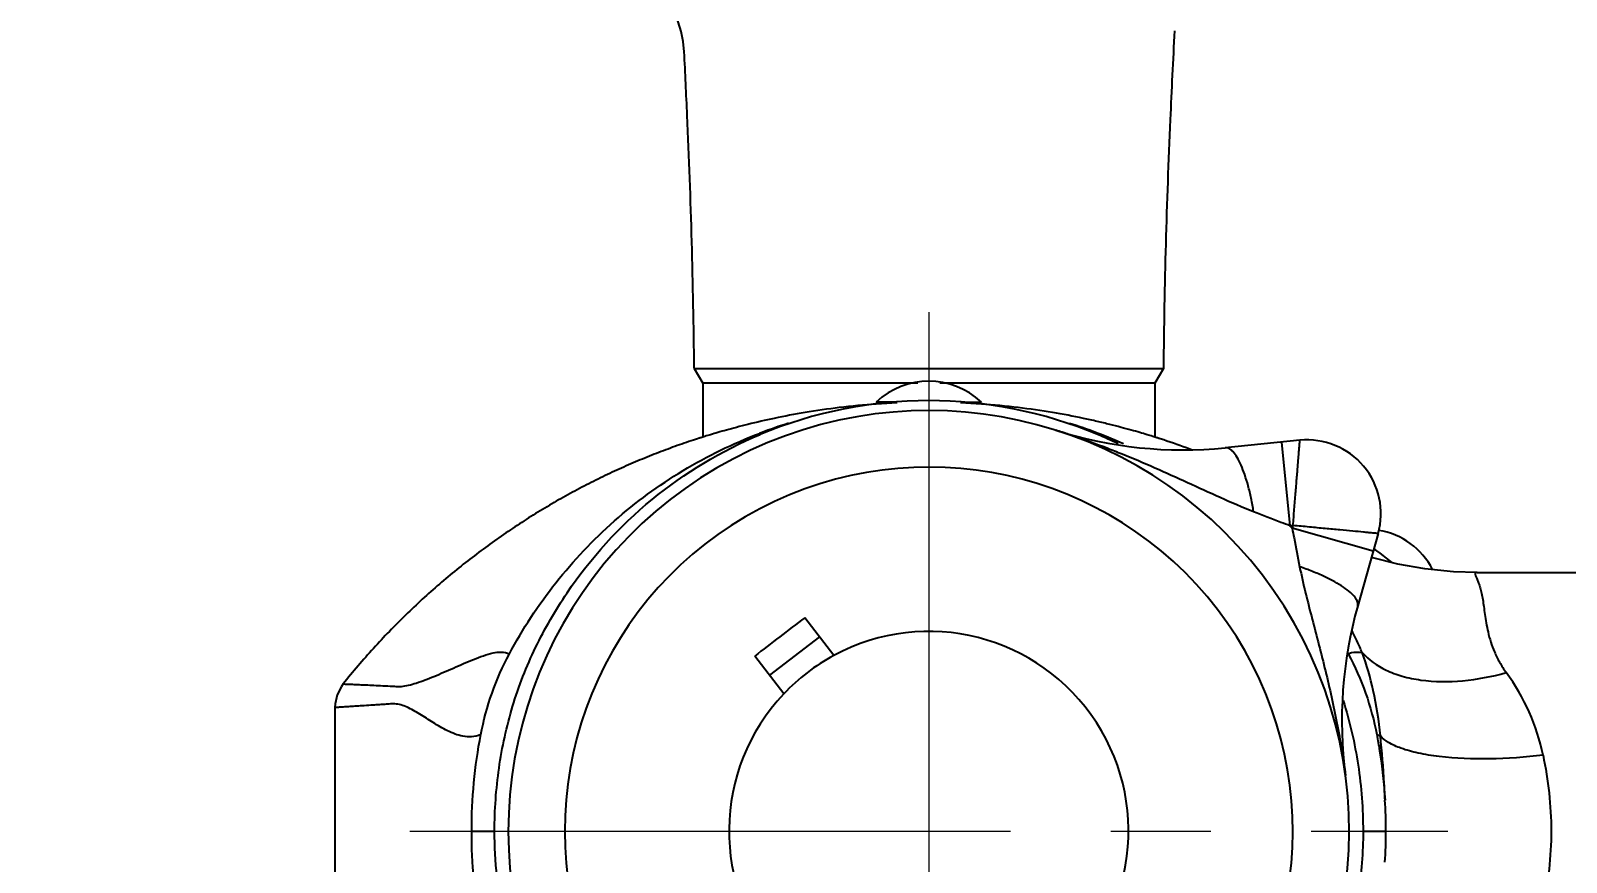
# Model space of a CAD drawing. Extents: x 0 to 3160, y 0 to 2315.
# Drawn here: x 1859.7 to 1932.8, y 487.1 to 526.6 of the extents above; entities that cross this region are included whole.
import ezdxf

# ---------------------------------------------------------------- set-up
doc = ezdxf.new("R2010")
doc.units = 0
doc.header["$LTSCALE"] = 3
doc.header["$MEASUREMENT"] = 0
doc.header["$PDMODE"] = 3
doc.header["$PDSIZE"] = -10
doc.linetypes.add('CENTER2', pattern=[28.575000000000003, 19.05, -3.175, 3.175, -3.175])
doc.layers.get('0').update_dxf_attribs({"linetype": 'CONTINUOUS'})
doc.layers.get('DEFPOINTS').update_dxf_attribs({"linetype": 'CONTINUOUS'})
doc.layers.add('Cneter', color=1, linetype='CENTER2', lineweight=13)
doc.layers.add('DEF_LAYER_ASSEM_MEMBER', color=7, linetype='CONTINUOUS')
doc.layers.add('MEMBER', color=7, linetype='CONTINUOUS')
doc.styles.add('Daelim Dimension', font='')
doc.styles.get('Daelim Dimension').set_extended_font_data('나눔고딕')
doc.dimstyles.new('DEFAULT', dxfattribs={"dimscale": 2, "dimtxt": 2, "dimasz": 2, "dimexe": 0, "dimexo": 2, "dimgap": 1, "dimtad": 1, "dimdec": 1, "dimzin": 9, "dimdsep": 46, "dimtxsty": 'Daelim Dimension', "dimcen": 0.5, "dimclrd": 252, "dimclre": 252, "dimclrt": 3, "dimadec": 1, "dimazin": 0, "dimtfac": 1, "dimtdec": 1, "dimtix": 1, "dimtmove": 0, "dimatfit": 3, "dimfxl": 1, "dimtolj": 1, "dimtzin": 1, "dimlwd": 9, "dimlwe": 9, "dimarcsym": 0})

# ---------------------------------------------------------------- blocks, each defined once
blk = doc.blocks.new('*D1')
at = {"color": 5, "lineweight": 9, "ltscale": 0.5, "transparency": 16777216}
for p, q in [((1534.878042095622, 1384.914732641318), (2240.924150947237, 1384.914732641318)), ((2238.924150947237, 454.1434307510593), (2238.924150947237, 1376.914732641318)), ((2060.592201152826, 446.1434307510593), (2240.924150947237, 446.1434307510593))]:
    blk.add_line(p, q, dxfattribs=at)
at = {"color": 5, "ltscale": 0.5, "transparency": 16777216}
for points in [[(2237.590817613904, 1376.914732641318), (2240.257484280571, 1376.914732641318), (2238.924150947237, 1384.914732641318)], [(2237.590817613903, 454.1434307510593), (2240.25748428057, 454.1434307510593), (2238.924150947237, 446.1434307510593)]]:
    blk.add_solid(points, dxfattribs=at)
at = {"layer": 'DEFPOINTS', "color": 0, "ltscale": 0.5, "transparency": 16777216}
for p in [(1530.878042095622, 1384.914732641318), (2238.924150947237, 1384.914732641318), (2056.592201152826, 446.1434307510593)]:
    blk.add_point(p, dxfattribs=at)
at = {"color": 7, "ltscale": 0.5, "transparency": 16777216, "insert": (2223.218857671128, 915.5290816961884), "char_height": 20, "attachment_point": 5, "rotation": 90, "style": 'Daelim Dimension'}
blk.add_mtext('\\A1;(1140)', dxfattribs=at)

msp = doc.modelspace()

# ---------------------------------------------------------------- linework, layer by layer
at = {"layer": 'Cneter', "lineweight": 5, "ltscale": 0.5}
for p, q in [((1902.448917466277, 513.2518626167583), (1902.448917466277, 463.8878126278584)), ((1877.766892471877, 488.5698376222582), (1927.130942460776, 488.5698376222582))]:
    msp.add_line(p, q, dxfattribs=at)
at = {"layer": 'DEF_LAYER_ASSEM_MEMBER', "color": 7, "linetype": 'Continuous'}
for p, q in [((1891.289679437577, 510.5786586805583), (1913.608155495077, 510.5786586805583)), ((1891.289679437577, 510.5786586805583), (1891.698917466277, 509.8698376222583)), ((1913.608155495077, 510.5786586805583), (1913.198917466277, 509.8698376222583)), ((1901.929659225977, 509.8698376222583), (1891.698917466277, 509.8698376222583)), ((1891.698917466277, 509.8698376222583), (1891.698917466277, 507.3096195333583)), ((1913.198917466277, 509.8698376222583), (1902.968175706676, 509.8698376222583)), ((1913.198917466277, 509.8698376222583), (1913.198917466277, 507.3097868816583)), ((1920.100306440477, 507.1577365433583), (1916.542948299976, 506.7995294141582)), ((1923.819555207177, 502.7253048753582), (1922.849062048276, 499.2841956993583)), ((1897.928259075577, 496.9252937866582), (1896.550068395777, 498.7213868490583)), ((1897.246944426576, 497.8132003240582), (1894.866884405677, 495.9869160369583)), ((1895.548199054677, 495.0990094995583), (1894.170008374977, 496.8951025620582))]:
    msp.add_line(p, q, dxfattribs=at)
at = {"layer": 'DEF_LAYER_ASSEM_MEMBER', "color": 9, "linetype": 'Continuous'}
for p, q in [((1909.029414536476, 507.4605444033583), (1908.974130443476, 507.4788714684582)), ((1919.635923156976, 503.0907479032583), (1919.235170910576, 507.0706219762583)), ((1919.770402412677, 503.1042892522582), (1919.635940713576, 503.0907496710582)), ((1919.770402412677, 503.1042892522582), (1919.733714603876, 502.9742040944583)), ((1923.583535655375, 501.8884426697583), (1919.733714709576, 502.9742044691583))]:
    msp.add_line(p, q, dxfattribs=at)
at = {"layer": 'DEF_LAYER_ASSEM_MEMBER', "color": 7, "linetype": 'Continuous'}
for centre, radius, start, end in [((1885.821022108977, 525.3696883438582), 4.9999959525, 2.910983175302965, 90.00014494506436), ((2381.771957194577, 501.8474201808583), 468.2927165441, 176.9659744743039, 177.483764048803), ((1432.443805468277, 502.2769119280582), 458.9649378938, 2.539296760993909, 2.915788743011676), ((1556.515910370076, 507.3733433844583), 334.7891134756, 0.5485657594086011, 2.60870011280693), ((2247.154361517677, 507.3997116173582), 333.5613545608, 177.4213928332998, 179.4539445146991), ((1902.448917466277, 488.5698376222582), 20, 237.1374624823549, 197.8625375189073), ((1914.539187067677, 526.6988997791583), 20, 252.4049345085843, 275.7499999999573), ((1920.450961879577, 503.6753464498582), 3.5, 344.2500000000038, 95.74995431854838), ((1923.293672045976, 499.4209300332583), 3.5, 27.14648833698963, 80.7900108926745), ((1942.098166777277, 493.8553867020582), 20, 164.2500000000038, 187.595046384495), ((2013.795114942476, 343.4606479018584), 194.5566704026, 127.0582545663421, 127.9417454335412), ((1902.448917466277, 488.5698376222582), 9.5, 136.5847202873924, 118.415279712624)]:
    msp.add_arc(centre, radius, start, end, dxfattribs=at)
at = {"layer": 'DEF_LAYER_ASSEM_MEMBER', "color": 9, "linetype": 'Continuous'}
for centre, radius, start, end in [((1896.195988958977, 468.8480339916583), 40.6893367026, 71.96487471363781, 72.4076329128249), ((1896.085716890676, 468.5087735695582), 41.0460684373, 71.69962109302284, 71.96512731652369), ((1895.954055000376, 468.1121160754582), 41.4640065463, 71.24014917996843, 71.61851431055835), ((1895.425653683577, 466.5896424893582), 43.07553488510001, 68.89878713530639, 71.22591823759458), ((1893.787295463876, 462.3276313710583), 47.641597194, 67.99340466635724, 68.90587666454745), ((1902.448917466277, 488.5698376222582), 17.3126570046, 237.1374624821075, 197.8625375179045), ((1902.448917466277, 488.5698376222582), 22.5, 39.80629267338319, 40.19368135155473)]:
    msp.add_arc(centre, radius, start, end, dxfattribs=at)
for points, start_tangent, end_tangent in [([(1919.770168770076, 503.1013711264583), (1919.833925598076, 503.8863621328583), (1919.895954297476, 504.6426044165582), (1919.952494304077, 505.3420013550582), (1919.978519563077, 505.6619211962583), (1920.002796935177, 505.9577406775583), (1920.024678456576, 506.2264974111582), (1920.044041053076, 506.4654942385583), (1920.060881786377, 506.6721977919583), (1920.074949699977, 506.8444749249583), (1920.080845708376, 506.9170869016583), (1920.085963249577, 506.9804195692583), (1920.090304881875, 507.0343128308583), (1920.093873177378, 507.0786066178583), (1920.096668704477, 507.1131562111583), (1920.097773975976, 507.1267537882583), (1920.098682209776, 507.1378921445582), (1920.099391873277, 507.1465654756582), (1920.099901434177, 507.1527679769582), (1920.100209360075, 507.1564938441583), (1920.100314118376, 507.1577372727583)], (0.0993689293713154, 0.9950506599543556), (0.9947321854002761, 0.1025079476372006)), ([(1917.897622512976, 503.7574557944582), (1916.311811094177, 504.4296450456583), (1914.756659874277, 505.1386006423583), (1913.204293108277, 505.8371392758582), (1911.639236486776, 506.4980964456582)], (-0.9317525541106659, 0.3630938968204379), (-0.9271877359574411, 0.3745969864936376)), ([(1917.897622048177, 503.7574553374583), (1917.780011225876, 504.3983255267583), (1917.638234466377, 504.9940748576582), (1917.476497410777, 505.5268279556583), (1917.299380240575, 505.9816766975582), (1917.112006077176, 506.3453395485583), (1916.919817166577, 506.6073716748582), (1916.823610342676, 506.6978260158583), (1916.728223991576, 506.7602455174582), (1916.634404674877, 506.7942199922583), (1916.542946524975, 506.7995470669583)], (-0.1567496767824147, 0.9876383643969127), (-0.9949694689173498, -0.1001786200859588)), ([(1919.635951674877, 503.0907366922582), (1919.198910919476, 503.2556100413583), (1917.897622512976, 503.7574557944582)], (-0.936524928124481, 0.3506009968631522), (-0.9317680203644985, 0.3630542056305417)), ([(1919.733714836976, 502.9742038147582), (1919.820178574676, 502.5151823673583), (1920.088441070776, 501.1465399075582)], (0.1826183501250728, -0.9831838781212782), (0.1957320075147791, -0.9806574229741161)), ([(1923.819555207177, 502.7253048753582), (1923.799500096377, 502.7271986834583), (1923.740312954075, 502.7323471987582), (1923.641937738276, 502.7403953883583), (1923.505861425677, 502.7523570521583), (1923.333877013977, 502.7690049693582), (1923.127636167276, 502.7892815948583), (1922.620523896977, 502.8372399995583), (1922.005502557075, 502.8949866238582), (1921.306986329976, 502.9608565567582), (1920.551536307276, 503.0310480887582), (1919.767488042776, 503.1045658934582)], (-0.9994342521754374, 0.03363295375854492), (-0.9971864186505683, 0.07496163324563747)), ([(1922.849070636576, 499.2841932782583), (1922.859706540677, 499.3751870665583), (1922.842540349776, 499.4734806819582), (1922.797633449577, 499.5782569197582), (1922.725260140875, 499.6887093359583), (1922.500583564676, 499.9234797128582), (1922.174984155176, 500.1711564022582), (1921.757802902576, 500.4245661172582), (1921.261229864775, 500.6763572397582), (1920.699151315576, 500.9194303747582), (1920.088440799277, 501.1465397140582)], (0.2714358669058007, 0.9624565289700602), (-0.9454148957942814, 0.3258691068669876)), ([(1920.088441070776, 501.1465399075582), (1920.370302127277, 499.8906023312583), (1920.684718176576, 498.6512721415583), (1921.315679941276, 496.1873958610582), (1921.862782115976, 493.7118696235583), (1922.273542121776, 491.2126121621583)], (0.1958389430952753, -0.9806360733561281), (0.1321176197552397, -0.9912340463029959))]:
    msp.add_spline(points, degree=3, dxfattribs=dict(at, start_tangent=start_tangent, end_tangent=end_tangent))
at = {"layer": 'MEMBER', "color": 7, "linetype": 'Continuous'}
for p, q in [((1900.948917586676, 508.9698376222583), (1899.948917466277, 508.9698376222583)), ((1903.948916999677, 508.9698376222583), (1904.948917466277, 508.9698376222583)), ((1891.448917466277, 507.2307085693583), (1891.249018389476, 507.1652296420583)), ((1913.624536157676, 507.1732526652582), (1913.448917466277, 507.2307085924582)), ((1913.778171125777, 507.1221608591583), (1913.624536157676, 507.1732526652582)), ((1913.932022919477, 507.0702186505583), (1913.778171125777, 507.1221608591583)), ((1914.086083491876, 507.0174217730583), (1913.932022919477, 507.0702186505583)), ((1914.240344750576, 506.9637660088582), (1914.086083491876, 507.0174217730583)), ((1914.394798557477, 506.9092471891582), (1914.240344750576, 506.9637660088582)), ((1914.549436737777, 506.8538612176583), (1914.394798557477, 506.9092471891582)), ((1914.704251152077, 506.7976042728583), (1914.549436737777, 506.8538612176583)), ((1914.859233664077, 506.7404727160582), (1914.704251152077, 506.7976042728583)), ((1914.937481688176, 506.7113165652582), (1914.859233664077, 506.7404727160582)), ((1923.765109493176, 501.8968293974583), (1923.616902328175, 502.0067519673582)), ((1923.914693157877, 501.7846704741582), (1923.765109493176, 501.8968293974583)), ((1924.063914615176, 501.6715555445583), (1923.914693157877, 501.7846704741582)), ((1924.212764671077, 501.5574858192582), (1924.063914615176, 501.6715555445583)), ((1924.361234126077, 501.4424625797583), (1924.212764671077, 501.5574858192582)), ((1924.488586618677, 501.3427647399583), (1924.361234126077, 501.4424625797583)), ((1928.528746914876, 500.8698376222583), (1936.395352091075, 500.8698376222583)), ((1874.198917440076, 494.4481111609583), (1874.198917988976, 482.6915371116582))]:
    msp.add_line(p, q, dxfattribs=at)
at = {"layer": 'MEMBER', "color": 9, "linetype": 'Continuous'}
for p, q in [((1880.704864398375, 488.5698376222582), (1881.792262627277, 488.5698376222582)), ((1923.105572383477, 488.5698376222582), (1924.193070738077, 488.5698376222582))]:
    msp.add_line(p, q, dxfattribs=at)
at = {"layer": 'MEMBER', "color": 7, "linetype": 'Continuous'}
for points in [[(1891.249018389476, 507.1652296420583), (1891.140086549277, 507.1289971612583), (1891.031045099876, 507.0923374402582), (1890.921896905375, 507.0552489527582), (1890.812644841076, 507.0177301850582), (1890.703291794277, 506.9797796354583), (1890.593840663577, 506.9413958149582), (1890.484294358776, 506.9025772467583), (1890.374655797877, 506.8633224769583), (1890.264927880175, 506.8236301471583), (1890.155113501277, 506.7834989535583), (1890.045215567577, 506.7429276071583), (1889.935236995677, 506.7019148330583), (1889.825180712875, 506.6604593706583), (1889.715049657177, 506.6185599740583), (1889.604846776477, 506.5762154116583), (1889.494575029276, 506.5334244662582), (1889.384237384575, 506.4901859354583), (1889.273836821077, 506.4464986312582), (1889.163376328076, 506.4023613803582), (1889.052858904776, 506.3577730242583), (1888.942287560377, 506.3127324188582), (1888.831665313976, 506.2672384351582), (1888.720995194676, 506.2212899589583), (1888.610280241376, 506.1748858905582), (1888.499523502577, 506.1280251454583), (1888.388728036677, 506.0807066540583), (1888.277896911476, 506.0329293614583), (1888.167033204377, 505.9846922281582), (1888.056140002377, 505.9359942293582), (1887.945220401477, 505.8868343554583), (1887.834277507377, 505.8372116118583), (1887.723314434777, 505.7871250191582), (1887.612334307577, 505.7365736132582), (1887.501340258777, 505.6855564449583), (1887.390335430376, 505.6340725805583), (1887.279322973277, 505.5821211014583), (1887.168306047176, 505.5297011044582), (1887.057287820576, 505.4768117015583), (1886.946271470576, 505.4234520202582), (1886.835260182876, 505.3696212031583), (1886.724257154677, 505.3153184100582), (1886.613265589875, 505.2605428341583), (1886.502288644176, 505.2052937790583), (1886.391329460977, 505.1495706043582), (1886.280391190877, 505.0933726864583), (1886.169476992077, 505.0366994189583), (1886.058590029877, 504.9795502123583), (1885.947733476975, 504.9219244941582), (1885.836910512876, 504.8638217088583), (1885.726124324276, 504.8052413180583), (1885.615378104577, 504.7461828004583), (1885.504675054376, 504.6866456515583), (1885.394018380576, 504.6266293843582), (1885.283411296977, 504.5661335286583), (1885.172857023776, 504.5051576312583), (1885.062358787875, 504.4437012563583), (1884.951919822076, 504.3817639850582), (1884.841543365977, 504.3193454156583), (1884.731232664876, 504.2564451635583), (1884.620990970477, 504.1930628613583), (1884.510821540177, 504.1291981586583), (1884.400727637577, 504.0648507222583), (1884.290712531677, 504.0000202361583), (1884.180779497477, 503.9347064013583), (1884.070931815376, 503.8689089362582), (1883.961172771275, 503.8026275761582), (1883.851505656477, 503.7358620735582), (1883.741933767377, 503.6686121982583), (1883.632460405876, 503.6008777369583), (1883.523088878676, 503.5326584937583), (1883.413822497577, 503.4639542897582), (1883.304664578975, 503.3947649630583), (1883.195618444376, 503.3250903691583), (1883.086687414277, 503.2549303890582), (1882.977874752577, 503.1842850157583), (1882.869183688076, 503.1131543210582), (1882.760617452676, 503.0415383956582), (1882.652179281477, 502.9694373489583), (1882.543872413075, 502.8968513084583), (1882.435700089077, 502.8237804199583), (1882.327665554377, 502.7502248476583), (1882.219772056777, 502.6761847737583), (1882.112022846876, 502.6016603989583), (1882.004421178276, 502.5266519420583), (1881.896970306877, 502.4511596399583), (1881.789673491577, 502.3751837478583), (1881.682533993476, 502.2987245391582), (1881.575555075976, 502.2217823050582), (1881.468740004876, 502.1443573552582), (1881.362092047876, 502.0664500171582), (1881.255614474877, 501.9880606363582), (1881.149310557676, 501.9091895764583), (1881.043183569675, 501.8298372189582), (1880.937236786175, 501.7500039634582), (1880.831473483876, 501.6696902273583), (1880.725896940877, 501.5888964458583), (1880.620510436877, 501.5076230721583), (1880.515317252376, 501.4258705772583), (1880.410320669375, 501.3436394497583), (1880.305523970576, 501.2609301963582), (1880.200930439577, 501.1777433410583), (1880.096543360977, 501.0940794258582), (1879.992366019676, 501.0099390102582), (1879.888401701276, 500.9253226713582), (1879.784653680977, 500.8402310168582), (1879.681125148477, 500.7546647770582), (1879.577819251876, 500.6686247505583), (1879.474739138276, 500.5821117547583), (1879.371887953876, 500.4951266256583), (1879.269268843977, 500.4076702171583), (1879.166884952677, 500.3197434017583), (1879.064739422677, 500.2313470700583), (1878.962835395777, 500.1424821307583), (1878.861176011876, 500.0531495107583), (1878.759764409576, 499.9633501549582), (1878.658603725677, 499.8730850262583), (1878.557697095176, 499.7823551054582), (1878.457047651375, 499.6911613911583), (1878.356658525176, 499.5995049000583), (1878.256532845676, 499.5073866663582), (1878.156673739476, 499.4148077418582), (1878.057084330877, 499.3217691963582), (1877.957767741877, 499.2282721167583), (1877.858727091377, 499.1343176078583), (1877.759965496077, 499.0399067916583), (1877.661486069476, 498.9450408077582), (1877.563291922176, 498.8497208126582), (1877.465386161776, 498.7539479806583), (1877.367771892677, 498.6577235027582), (1877.270452215776, 498.5610485872583), (1877.173430228676, 498.4639244595583), (1877.076709025277, 498.3663523618583), (1876.980291695977, 498.2683335535583), (1876.884181327177, 498.1698693104582), (1876.788380986977, 498.0709609394582), (1876.692893632876, 497.9716098669583), (1876.597722169577, 497.8718175825583), (1876.502869496976, 497.7715855935583), (1876.408338509477, 497.6709154241582), (1876.314132096376, 497.5698086158583), (1876.220253141676, 497.4682667270582), (1876.126704523677, 497.3662913330583), (1876.033489115177, 497.2638840259582), (1875.940609783475, 497.1610464145582), (1875.848069389775, 497.0577801244583), (1875.755870789576, 496.9540867976583), (1875.664016832076, 496.8499680926583), (1875.572510360576, 496.7454256844583), (1875.481354211976, 496.6404612641583), (1875.390551216876, 496.5350765391582), (1875.300104199277, 496.4292732328582), (1875.210015976577, 496.3230530847583), (1875.120289359677, 496.2164178501583), (1875.030927152277, 496.1093693004583), (1874.941932151477, 496.0019092223582), (1874.853307147077, 495.8940394185582), (1874.765054921777, 495.7857617070582), (1874.677178250976, 495.6770779213583), (1874.592738434277, 495.5718179360582)], [(1928.528481038377, 500.8698438790583), (1927.403173098276, 500.9054398181582), (1926.049318157976, 501.0431546784582), (1924.764951133576, 501.2725153878583), (1923.571079463377, 501.5759867338583), (1923.489824177076, 501.6026283407583)], [(1874.592727966276, 495.5718055540583), (1874.506604714677, 495.4544328632583), (1874.305164626177, 495.0573951100582), (1874.207434532177, 494.6217037030583), (1874.198917449076, 494.4480463702582)]]:
    msp.add_lwpolyline(points, dxfattribs=at)
for centre, radius, start, end in [((1902.448917466277, 506.3448376222583), 3.625, 46.39718102734983, 133.6028189726502), ((1902.448916716777, 488.2776073957583), 20.767032048, 67.26561277490062, 112.7356257610172), ((1902.441125176577, 473.7319552134583), 35.2375711924, 92.43667297959445, 94.05418800597124), ((1902.461295160177, 473.8149191485583), 35.1544898983, 85.94331523796082, 87.56530684356157), ((1902.444857143176, 486.3542525553584), 22.6146002845, 107.1393375594725, 110.6448662212092), ((1902.453270623776, 486.3551248832583), 22.6136803746, 69.35568525548449, 72.79519360242894), ((1902.422943738676, 486.4142438417583), 22.5507353153, 110.6465054935462, 110.8514539520383), ((1902.474820161576, 486.4140831710582), 22.5509103521, 69.14966690521454, 69.35410776753109), ((1902.443964618676, 488.2685214516583), 20.7773258846, 64.27551209911702, 67.26270073625106), ((1902.459675972076, 486.3759045509582), 22.5919790316, 65.83777503331889, 69.14823753825608), ((1902.448917466277, 488.5698376222582), 9.5, 118.4150935282911, 136.5849352350667), ((1905.865977759676, 488.2251875286582), 18.719201089, 27.95128014729325, 28.16926310720365)]:
    msp.add_arc(centre, radius, start, end, dxfattribs=at)
at = {"layer": 'MEMBER', "color": 9, "linetype": 'Continuous'}
for centre, radius, start, end in [((1921.782560088376, 490.1381321666582), 10.0926042452, 11.67575555991427, 36.28632273792495), ((1924.323303395277, 494.5878833646583), 1.534259069, 248.4370279873709, 255.0783691534959), ((1899.649777379077, 488.5695300866582), 24.5432933601, 0.0005624175922166694, 3.457254556791916), ((1899.650058207476, 488.5701449650583), 24.5429141504, 356.5464739377987, 359.9991269848939)]:
    msp.add_arc(centre, radius, start, end, dxfattribs=at)
at = {"layer": 'MEMBER', "color": 7, "linetype": 'Continuous'}
for points, start_tangent, end_tangent in [([(1899.949832497977, 508.8813490108582), (1898.191833962076, 508.7127529232582), (1896.560247835977, 508.4768862091582), (1895.097861214176, 508.1997991247582), (1893.841111273477, 507.9113201330582), (1893.299933936677, 507.7725619199583), (1892.821878340476, 507.6426513454583), (1892.410346046777, 507.5252313045582), (1892.068622439377, 507.4238387294582), (1891.799477369576, 507.3414266200583), (1891.692890165376, 507.3081509568582), (1891.605362447376, 507.2805879830582), (1891.537090712477, 507.2589454273583), (1891.488186579577, 507.2433411984582), (1891.458759180076, 507.2338905727582), (1891.448917645376, 507.2307088263583)], (-0.9974959147676516, -0.07072411202585849), (-0.8090472213507452, -0.5877436461797255)), ([(1913.448917230776, 507.2307089021583), (1913.439086165777, 507.2338828900582), (1913.409657202877, 507.2433382725583), (1913.360748804577, 507.2589499225583), (1913.292479466377, 507.2805926780583), (1913.204967965476, 507.3081410790583), (1913.098389035177, 507.3414104081583), (1912.829236466377, 507.4238343307583), (1912.487519949677, 507.5252213939583), (1912.075993674577, 507.6426396644582), (1911.597946205477, 507.7725516594583), (1911.056786009577, 507.9113036472583), (1910.456217914677, 508.0550281506582), (1909.800075477676, 508.1997788793583), (1908.337734515376, 508.4768637333583), (1906.706187637276, 508.7127302869583), (1904.948242077676, 508.8813312124582)], (0.6544980818845438, -0.7560636618760705), (-0.9974954207503649, 0.07073107932198273)), ([(1881.792262627277, 488.5698376222582), (1882.007622550575, 491.5677204876582), (1882.652201950076, 494.5032446524583), (1883.746445769676, 497.3026353035583), (1885.244915248476, 499.9079716521583), (1889.284431512176, 504.3387366749582), (1894.422882691176, 507.4309986856582)], (-5.229192213959144e-05, 0.9999999986327774), (0.9222832111026722, 0.3865147843461408)), ([(1882.496345079976, 496.9994352752583), (1887.495602734477, 503.3221517444582), (1890.758712364776, 505.7150779318582), (1894.396092246977, 507.4880502941583)], (0.4686638892673582, 0.8833765668709995), (0.9345063603884188, 0.3559464319158023)), ([(1922.158752094377, 494.7821283270582), (1922.869011022577, 491.7123033642582), (1923.105572383477, 488.5698376222582)], (0.3048782316908847, -0.9523913396503768), (-5.22888189365299e-05, -0.9999999986329399)), ([(1883.590112598175, 480.1694294495583), (1882.796175938975, 482.1821474600582), (1882.235859541876, 484.2712126808582), (1881.904325370776, 486.4097456379583), (1881.792262627277, 488.5698376222582)], (-0.4173731701539659, 0.908735185208336), (5.229191918028966e-05, 0.9999999986327777)), ([(1923.105572383477, 488.5698376222582), (1922.890222008376, 485.5719580889582), (1922.245631536077, 482.6364401037582), (1921.151381836577, 479.8370558998582), (1919.652928387776, 477.2317145847583), (1915.613417628677, 472.8009499004582), (1910.474969592776, 469.7086846081583)], (5.228881806678392e-05, -0.9999999986329398), (-0.9222827009645492, -0.3865160016112348))]:
    msp.add_spline(points, degree=3, dxfattribs=dict(at, start_tangent=start_tangent, end_tangent=end_tangent))
at = {"layer": 'MEMBER', "color": 9, "linetype": 'Continuous'}
for points, start_tangent, end_tangent in [([(1928.528746914876, 500.8698376222583), (1928.457772985376, 500.8494569256583), (1928.440511608175, 500.7879949721583), (1928.448863857976, 500.7419171189582), (1928.467090920677, 500.6857121520583), (1928.526103559077, 500.5433726501583), (1928.601851304876, 500.3616803580583), (1928.676590371176, 500.1408871734583), (1928.741923095676, 499.8814462944582), (1928.797586027277, 499.5840778252583), (1928.847292444177, 499.2498324375582), (1928.898266707577, 498.8800717230582), (1928.962235932476, 498.4766156834582), (1929.050038737577, 498.0418880481583), (1929.353203663476, 497.0969026744583), (1929.599279294477, 496.6034188360583), (1929.917901360276, 496.1111450445583)], (-1, 0), (0.594389618039728, -0.80417720806212)), ([(1923.062148369577, 497.0642896711582), (1922.948483525776, 497.3308820752583), (1922.566024752176, 498.1222550698583)], (-0.3804351000659149, 0.9248076203394072), (-0.4641404918270265, 0.8857615953779923)), ([(1874.592803651477, 495.5719002650583), (1874.620416865178, 495.5708487399583), (1874.703284523676, 495.5675937382582), (1874.841448753376, 495.5619846080583), (1875.034951712977, 495.5538706789583), (1875.283835599877, 495.5431013481583), (1875.588142612977, 495.5295257540582), (1875.947915069876, 495.5129939213583), (1876.363195047877, 495.4933533688583), (1876.834032282576, 495.4704474683582), (1877.090401791777, 495.4577322957582), (1877.223946879277, 495.4511740992583), (1877.367788335177, 495.4549855829582), (1877.695373816277, 495.5090076660582), (1878.067306046377, 495.6138169455583), (1878.908017507577, 495.9297380495583), (1879.834184463177, 496.3293777494583), (1880.793977268976, 496.7380232464583), (1881.267057978476, 496.9147656106583), (1881.719992094476, 497.0431651005582), (1882.496422871377, 496.9998185014583)], (0.9791614381773895, -0.2030834261735462), (0.8733329480626666, -0.4871237643845471)), ([(1881.138284606076, 493.1605542794583), (1881.672556937076, 495.1313904387583), (1882.496540828176, 496.9998042274583)], (0.1896264735441613, 0.9818563034024915), (0.4686844385235306, 0.8833656644254874)), ([(1922.401518301277, 496.9992623180583), (1923.225300846077, 495.1313343856583), (1923.759477741377, 493.1610094725582)], (0.4686997018231494, -0.8833575660574211), (0.1896754543091469, -0.9818468424518249)), ([(1922.401660840277, 496.9993488640583), (1922.548973220376, 497.0588174314584), (1923.062230800276, 497.0642369664582)], (0.8734138054012295, 0.4869787721600843), (0.9867990708875014, -0.1619493553416134)), ([(1923.062088814876, 497.0644516629583), (1924.197169035576, 496.2323807007582), (1924.966711661978, 495.9437159449583), (1925.848379019676, 495.7587486134582), (1927.840608083377, 495.7256141792583), (1929.918086910976, 496.1108473309582)], (0.662369488429505, -0.7491773226664272), (0.9638229368853357, 0.2665433291863186)), ([(1923.928259458377, 493.1053547323583), (1923.591241907477, 495.2575159972582), (1923.062313684876, 497.0642891534583)], (-0.09283423055976188, 0.9956815784357854), (-0.348557010524035, 0.9372875814895595)), ([(1881.138334972976, 493.1605666364583), (1880.696230347377, 493.0597413826582), (1880.291067219777, 493.0839072426583), (1879.911985743077, 493.1907246928582), (1879.551937618776, 493.3485264488583), (1878.872861329176, 493.7365367531582), (1878.235100040177, 494.1367743187583), (1877.629012943077, 494.4640902719583), (1877.336268268277, 494.5726021045583), (1877.050068868176, 494.6241718869583), (1876.771548545376, 494.6141931180583), (1876.506771040377, 494.5966145207582), (1876.256535101677, 494.5800054147583), (1876.020765884877, 494.5644442664583), (1875.592517947677, 494.5364028631583), (1875.221867773477, 494.5124002385583), (1874.908661028577, 494.4923427320583), (1874.652744735976, 494.4761387697582), (1874.546222554477, 494.4694530045582), (1874.453965475776, 494.4636960399583), (1874.375954344177, 494.4588563629583), (1874.312170000477, 494.4549224528583), (1874.262593289076, 494.4518827908582), (1874.227205059476, 494.4497258611583), (1874.214825640977, 494.4489748222583), (1874.205986162177, 494.4484401479582), (1874.200684229677, 494.4481203985582), (1874.198917450477, 494.4480141344583)], (-0.9304743810054807, -0.3663569656666398), (-0.1879766918836257, -0.9821734894144154)), ([(1880.704864398375, 488.5698387910583), (1880.813480862277, 490.8756282740583), (1881.138370569876, 493.1609892890582)], (4.533555839641666e-08, 0.999999999999999), (0.1896529076316741, 0.9818511978028298)), ([(1923.759652575277, 493.1610735634582), (1923.894157708176, 492.3881284983582), (1924.148513810777, 490.0490492460582)], (0.1896758047198658, -0.9818467747586033), (0.06028248535756913, -0.9981813572488291)), ([(1924.148411107276, 490.0490430436582), (1924.112274094276, 490.8335418415583), (1923.927930470577, 493.1053469990583)], (-0.03684758057839692, 0.9993208973125293), (-0.1048703178588399, 0.9944859055975535)), ([(1931.666368344676, 492.1803526390582), (1929.121589816276, 492.0100781395582), (1926.723006302876, 492.1193435084582), (1925.720784808075, 492.2844969497582), (1924.909226041676, 492.5135618946582), (1924.310814590476, 492.7926371951582), (1923.928221209576, 493.1052565786582)], (-0.9933900385460679, -0.1147877664101968), (-0.6518138372659704, 0.7583790091693013)), ([(1931.666204972978, 492.1805777317583), (1932.051510085176, 488.5765236281583), (1931.666206762476, 484.9590975526582)], (0.2043312714902654, -0.9789017986964634), (-0.2044099560721143, -0.9788853711536385)), ([(1881.138379540077, 483.9786394463582), (1880.813482965576, 486.2640245544583), (1880.704864385777, 488.5698387910583)], (-0.1896557303377261, 0.9818506525689454), (5.005702284637832e-08, 0.9999999999999989))]:
    msp.add_spline(points, degree=3, dxfattribs=dict(at, start_tangent=start_tangent, end_tangent=end_tangent))

# ---------------------------------------------------------------- dimensions: what is measured, and where the dimension line sits
at = {"color": 5, "ltscale": 0.5}
dim = msp.add_linear_dim(base=(2238.924150947237, 1384.914732641318), p1=(2056.592201152826, 446.1434307510593), p2=(1530.878042095622, 1384.914732641318), angle=90, text='(1140)', dimstyle='DEFAULT', override={"dimtxt": 10, "dimasz": 4, "dimexe": 1, "dimdec": 0, "dimclrd": 5, "dimclre": 5, "dimclrt": 7}, dxfattribs=at)
dim.commit()
dim.dimension.update_dxf_attribs({"geometry": '*D1', "text_midpoint": (2238.924150947237, 915.5290816961884), "dimtype": 160})

doc.saveas('drawing.dxf')
